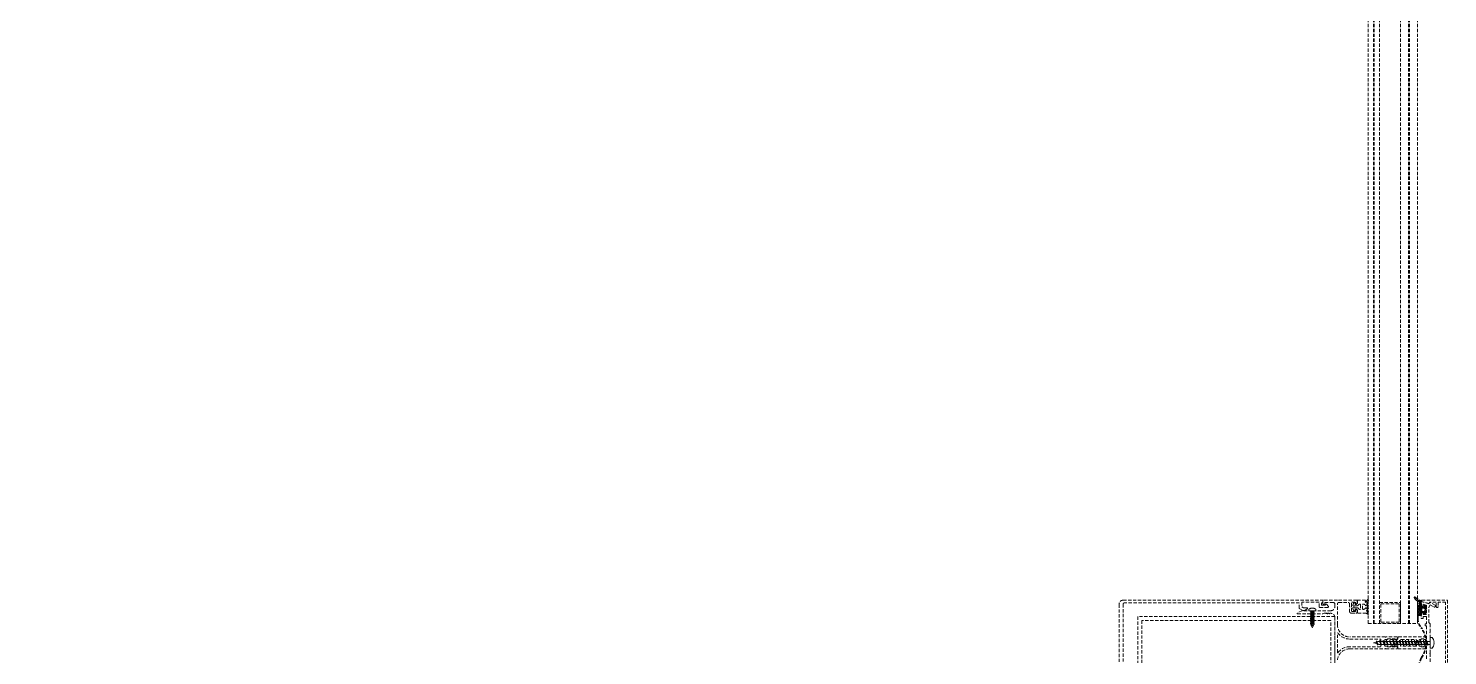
# Model space of a CAD drawing. Extents: x -1457 to 23780, y -2071 to 4205.
# Drawn here: x 16569.5 to 16677.5, y 2002.1 to 2049.8 of the extents above; entities that cross this region are included whole.
import ezdxf

# ---------------------------------------------------------------- set-up
doc = ezdxf.new("R2010")
doc.units = 0
doc.header["$MEASUREMENT"] = 0
doc.linetypes.add('HIDDEN', pattern=[0.375, 0.25, -0.125])
doc.layers.get('0').update_dxf_attribs({"color": 9, "lineweight": 9})
doc.layers.add('M-TEFRIS2-015', color=129, linetype='Continuous', lineweight=9)

# ---------------------------------------------------------------- blocks, each defined once
blk = doc.blocks.new('vid u')
at = {"lineweight": 5, "ltscale": 0.5}
for p, q in [((-18171.1, 6484.2), (-18170.1, 6484.5)), ((-18167.9, 6482.9), (-18171.1, 6484.2)), ((-18166.9, 6483.2), (-18171.1, 6484.2)), ((-18170.6, 6486.7), (-18169.6, 6487)), ((-18167.2, 6486), (-18170.6, 6486.7)), ((-18168.2, 6485.6), (-18170.6, 6486.7)), ((-18169.9, 6486.4), (-18170.1, 6485.9)), ((-18170.1, 6484.5), (-18170.1, 6485.8)), ((-18170.1, 6484.5), (-18166.9, 6483.2)), ((-18170.1, 6484.5), (-18166.9, 6483.2)), ((-18170.1, 6482), (-18170.1, 6483.8)), ((-18169, 6489), (-18169.6, 6487)), ((-18169.6, 6487), (-18167.2, 6486)), ((-18169, 6489), (-18168.5, 6486.6)), ((-18167.2, 6486), (-18168.2, 6485.6)), ((-18168.2, 6485.6), (-18167.9, 6485)), ((-18167.9, 6483.6), (-18167.9, 6484.9)), ((-18166.9, 6483.2), (-18167.9, 6482.9)), ((-18167.9, 6481.1), (-18167.9, 6482.9)), ((-18171.1, 6481.6), (-18170.1, 6482)), ((-18167.9, 6480.3), (-18171.1, 6481.6)), ((-18166.9, 6480.7), (-18171.1, 6481.6)), ((-18171.1, 6479.1), (-18170.1, 6479.4)), ((-18167.9, 6477.8), (-18171.1, 6479.1)), ((-18166.9, 6478.1), (-18171.1, 6479.1)), ((-18171.1, 6476.5), (-18170.1, 6476.9)), ((-18167.9, 6475.2), (-18171.1, 6476.5)), ((-18166.9, 6475.6), (-18171.1, 6476.5)), ((-18171.1, 6473.9), (-18170.1, 6474.3)), ((-18167.9, 6472.7), (-18171.1, 6473.9)), ((-18166.9, 6473), (-18171.1, 6473.9)), ((-18171.1, 6471.5), (-18170.1, 6471.9)), ((-18170.1, 6482), (-18166.9, 6480.7)), ((-18170.1, 6482), (-18166.9, 6480.7)), ((-18170.1, 6479.4), (-18170.1, 6481.2)), ((-18170.1, 6479.4), (-18166.9, 6478.1)), ((-18170.1, 6479.4), (-18166.9, 6478.1)), ((-18170.1, 6476.9), (-18170.1, 6478.7)), ((-18170.1, 6476.9), (-18166.9, 6475.6)), ((-18170.1, 6476.9), (-18166.9, 6475.6)), ((-18170.1, 6474.3), (-18170.1, 6476.1)), ((-18170.1, 6474.3), (-18166.9, 6473)), ((-18170.1, 6474.3), (-18166.9, 6473)), ((-18170.1, 6471.9), (-18170.1, 6473.5)), ((-18170.1, 6471.9), (-18166.9, 6470.6)), ((-18170.1, 6471.9), (-18166.9, 6470.6)), ((-18166.9, 6480.7), (-18167.9, 6480.3)), ((-18167.9, 6478.5), (-18167.9, 6480.3)), ((-18166.9, 6478.1), (-18167.9, 6477.8)), ((-18167.9, 6476), (-18167.9, 6477.8)), ((-18166.9, 6475.6), (-18167.9, 6475.2)), ((-18167.9, 6473.4), (-18167.9, 6475.2)), ((-18166.9, 6473), (-18167.9, 6472.7)), ((-18167.9, 6471), (-18167.9, 6472.7)), ((-18167.9, 6470.2), (-18171.1, 6471.5)), ((-18166.9, 6470.6), (-18171.1, 6471.5)), ((-18171.1, 6469.2), (-18170.1, 6469.6)), ((-18167.9, 6467.9), (-18171.1, 6469.2)), ((-18166.9, 6468.3), (-18171.1, 6469.2)), ((-18171.1, 6467), (-18170.1, 6467.3)), ((-18167.9, 6465.7), (-18171.1, 6467)), ((-18166.9, 6466.1), (-18171.1, 6467)), ((-18171.1, 6464.7), (-18170.1, 6465.1)), ((-18167.9, 6463.4), (-18171.1, 6464.7)), ((-18166.9, 6463.8), (-18171.1, 6464.7)), ((-18171.1, 6462.4), (-18170.1, 6462.8)), ((-18167.9, 6461.1), (-18171.1, 6462.4)), ((-18166.9, 6461.5), (-18171.1, 6462.4)), ((-18170.1, 6469.6), (-18170.1, 6471.1)), ((-18170.1, 6469.6), (-18166.9, 6468.3)), ((-18170.1, 6469.6), (-18166.9, 6468.3)), ((-18170.1, 6467.3), (-18170.1, 6468.9)), ((-18170.1, 6467.3), (-18166.9, 6466.1)), ((-18170.1, 6467.3), (-18166.9, 6466.1)), ((-18170.1, 6465.1), (-18170.1, 6466.6)), ((-18170.1, 6465.1), (-18166.9, 6463.8)), ((-18170.1, 6465.1), (-18166.9, 6463.8)), ((-18170.1, 6462.8), (-18170.1, 6464.4)), ((-18170.1, 6462.8), (-18166.9, 6461.5)), ((-18170.1, 6462.8), (-18166.9, 6461.5)), ((-18170.1, 6460.5), (-18170.1, 6462)), ((-18166.9, 6470.6), (-18167.9, 6470.2)), ((-18167.9, 6468.7), (-18167.9, 6470.2)), ((-18166.9, 6468.3), (-18167.9, 6467.9)), ((-18167.9, 6466.5), (-18167.9, 6467.9)), ((-18166.9, 6466.1), (-18167.9, 6465.7)), ((-18167.9, 6464.2), (-18167.9, 6465.7)), ((-18166.9, 6463.8), (-18167.9, 6463.4)), ((-18167.9, 6461.9), (-18167.9, 6463.4)), ((-18166.9, 6461.5), (-18167.9, 6461.1)), ((-18167.9, 6459.6), (-18167.9, 6461.1)), ((-18171.1, 6460.1), (-18170.1, 6460.5)), ((-18167.9, 6458.8), (-18171.1, 6460.1)), ((-18166.9, 6459.2), (-18171.1, 6460.1)), ((-18171.1, 6457.8), (-18170.1, 6458.2)), ((-18167.9, 6456.5), (-18171.1, 6457.8)), ((-18166.9, 6456.9), (-18171.1, 6457.8)), ((-18171.1, 6455.5), (-18170.1, 6455.9)), ((-18167.9, 6454.2), (-18171.1, 6455.5)), ((-18166.9, 6454.6), (-18171.1, 6455.5)), ((-18171.1, 6453.2), (-18170.1, 6453.6)), ((-18166.9, 6452.3), (-18171.1, 6453.2)), ((-18167.9, 6451.9), (-18171.1, 6453.2)), ((-18170.1, 6451.3), (-18171.1, 6450.9)), ((-18167.9, 6449.6), (-18171.1, 6450.9)), ((-18171.1, 6450.9), (-18166.9, 6450)), ((-18170.1, 6460.5), (-18166.9, 6459.2)), ((-18170.1, 6460.5), (-18166.9, 6459.2)), ((-18170.1, 6458.2), (-18170.1, 6459.7)), ((-18170.1, 6458.2), (-18166.9, 6456.9)), ((-18170.1, 6455.9), (-18170.1, 6457.4)), ((-18170.1, 6455.9), (-18166.9, 6454.6)), ((-18170.1, 6453.6), (-18170.1, 6455.1)), ((-18170.1, 6453.6), (-18166.9, 6452.3)), ((-18170.1, 6453.6), (-18166.9, 6452.3)), ((-18170.1, 6451.3), (-18170.1, 6452.8)), ((-18166.9, 6450), (-18170.1, 6451.3)), ((-18170.1, 6449), (-18170.1, 6450.5)), ((-18166.9, 6459.2), (-18167.9, 6458.8)), ((-18167.9, 6457.3), (-18167.9, 6458.8)), ((-18166.9, 6456.9), (-18167.9, 6456.5)), ((-18167.9, 6455), (-18167.9, 6456.5)), ((-18166.9, 6454.6), (-18167.9, 6454.2)), ((-18167.9, 6452.7), (-18167.9, 6454.2)), ((-18166.9, 6452.3), (-18167.9, 6451.9)), ((-18167.9, 6450.4), (-18167.9, 6451.9)), ((-18166.9, 6450), (-18167.9, 6449.6)), ((-18164.9, 6445.9), (-18173.1, 6445.9)), ((-18173.1, 6444.2), (-18173.1, 6445.9)), ((-18171.1, 6448.6), (-18170.1, 6449)), ((-18167.9, 6447.3), (-18171.1, 6448.6)), ((-18166.9, 6447.7), (-18171.1, 6448.6)), ((-18170.1, 6449), (-18166.9, 6447.7)), ((-18170.1, 6445.9), (-18170.1, 6448.2)), ((-18167.9, 6448.1), (-18167.9, 6449.6)), ((-18166.9, 6447.7), (-18167.9, 6447.3)), ((-18167.9, 6445.9), (-18167.9, 6447.3)), ((-18164.9, 6444.2), (-18164.9, 6445.9))]:
    blk.add_line(p, q, dxfattribs=at)
blk.add_lwpolyline([(-18169.6, 6442.8), (-18169.1, 6443.2), (-18168.9, 6443.2), (-18168.4, 6442.8)], dxfattribs=at)
for centre, radius, start, end in [((-18169.9, 6485.8), 0.2, 155.3251, 180), ((-18168.1, 6484.9), 0.2, 0, 19.1116), ((-18168.6, 6450.7), 7.89, 234.7573, 262.4905), ((-18169.5, 6450.7), 7.89, 277.5095, 305.2427)]:
    blk.add_arc(centre, radius, start, end, dxfattribs=at)

msp = doc.modelspace()

# ---------------------------------------------------------------- hatches: boundary and pattern name
at = {"layer": 'M-TEFRIS2-015', "linetype": 'HIDDEN', "lineweight": 0}
h = msp.add_hatch(dxfattribs=at)
h.set_pattern_fill('LINE', color=256, scale=0.666667, angle=585, style=0)
h.set_pattern_definition([(135, (16796.09187, 1949.01718), (-0.058925565, -0.058925565), [])])
edge = h.paths.add_edge_path()
edge.add_arc((16675.52, 2006.82), 0.625, -152.8, -112.6612)
edge.add_arc((16675.2, 2006.1), 0.162, 0.1027, 62.96, ccw=False)
edge.add_line((16675.36, 2006.1), (16675.36, 2006.02))
edge.add_line((16675.36, 2006.02), (16675.36, 2006.01))
edge.add_line((16675.36, 2006.01), (16675.36, 2006))
edge.add_line((16675.36, 2006), (16675.36, 2005.99))
edge.add_line((16675.36, 2005.99), (16675.36, 2005.99))
edge.add_line((16675.36, 2005.99), (16675.35, 2005.98))
edge.add_line((16675.35, 2005.98), (16675.35, 2005.97))
edge.add_line((16675.35, 2005.97), (16675.34, 2005.97))
edge.add_line((16675.34, 2005.97), (16675.34, 2005.96))
edge.add_line((16675.34, 2005.96), (16675.33, 2005.96))
edge.add_line((16675.33, 2005.96), (16675.31, 2005.96))
edge.add_line((16675.31, 2005.96), (16675.24, 2005.96))
edge.add_line((16675.24, 2005.96), (16675.23, 2005.96))
edge.add_line((16675.23, 2005.96), (16675.23, 2005.96))
edge.add_line((16675.23, 2005.96), (16675.23, 2005.96))
edge.add_line((16675.23, 2005.96), (16675.23, 2005.95))
edge.add_line((16675.23, 2005.95), (16675.22, 2005.95))
edge.add_line((16675.22, 2005.95), (16675.22, 2005.95))
edge.add_line((16675.22, 2005.95), (16675.22, 2005.95))
edge.add_line((16675.22, 2005.95), (16675.22, 2005.94))
edge.add_line((16675.22, 2005.94), (16675.22, 2005.94))
edge.add_line((16675.22, 2005.94), (16675.22, 2005.86))
edge.add_line((16675.22, 2005.86), (16675.22, 2005.86))
edge.add_line((16675.22, 2005.86), (16675.22, 2005.85))
edge.add_line((16675.22, 2005.85), (16675.22, 2005.85))
edge.add_line((16675.22, 2005.85), (16675.22, 2005.85))
edge.add_line((16675.22, 2005.85), (16675.22, 2005.84))
edge.add_line((16675.22, 2005.84), (16675.23, 2005.84))
edge.add_line((16675.23, 2005.84), (16675.23, 2005.84))
edge.add_line((16675.23, 2005.84), (16675.23, 2005.84))
edge.add_line((16675.23, 2005.84), (16675.24, 2005.84))
edge.add_line((16675.24, 2005.84), (16675.31, 2005.84))
edge.add_line((16675.31, 2005.84), (16675.32, 2005.84))
edge.add_line((16675.32, 2005.84), (16675.33, 2005.84))
edge.add_line((16675.33, 2005.84), (16675.34, 2005.83))
edge.add_line((16675.34, 2005.83), (16675.34, 2005.83))
edge.add_line((16675.34, 2005.83), (16675.35, 2005.82))
edge.add_line((16675.35, 2005.82), (16675.35, 2005.82))
edge.add_line((16675.35, 2005.82), (16675.36, 2005.81))
edge.add_line((16675.36, 2005.81), (16675.36, 2005.8))
edge.add_line((16675.36, 2005.8), (16675.36, 2005.79))
edge.add_line((16675.36, 2005.79), (16675.36, 2005.78))
edge.add_line((16675.36, 2005.78), (16675.36, 2005.77))
edge.add_line((16675.36, 2005.77), (16675.36, 2005.77))
edge.add_line((16675.36, 2005.77), (16675.35, 2005.76))
edge.add_line((16675.35, 2005.76), (16675.35, 2005.75))
edge.add_line((16675.35, 2005.75), (16675.34, 2005.75))
edge.add_line((16675.34, 2005.75), (16675.34, 2005.74))
edge.add_line((16675.34, 2005.74), (16675.33, 2005.74))
edge.add_line((16675.33, 2005.74), (16675.31, 2005.74))
edge.add_line((16675.31, 2005.74), (16675.24, 2005.74))
edge.add_line((16675.24, 2005.74), (16675.23, 2005.74))
edge.add_line((16675.23, 2005.74), (16675.23, 2005.74))
edge.add_line((16675.23, 2005.74), (16675.23, 2005.74))
edge.add_line((16675.23, 2005.74), (16675.23, 2005.73))
edge.add_line((16675.23, 2005.73), (16675.22, 2005.73))
edge.add_line((16675.22, 2005.73), (16675.22, 2005.73))
edge.add_line((16675.22, 2005.73), (16675.22, 2005.73))
edge.add_line((16675.22, 2005.73), (16675.22, 2005.72))
edge.add_line((16675.22, 2005.72), (16675.22, 2005.72))
edge.add_line((16675.22, 2005.72), (16675.22, 2005.64))
edge.add_line((16675.22, 2005.64), (16675.22, 2005.64))
edge.add_line((16675.22, 2005.64), (16675.22, 2005.63))
edge.add_line((16675.22, 2005.63), (16675.22, 2005.63))
edge.add_line((16675.22, 2005.63), (16675.22, 2005.63))
edge.add_line((16675.22, 2005.63), (16675.22, 2005.62))
edge.add_line((16675.22, 2005.62), (16675.23, 2005.62))
edge.add_line((16675.23, 2005.62), (16675.23, 2005.62))
edge.add_line((16675.23, 2005.62), (16675.23, 2005.62))
edge.add_line((16675.23, 2005.62), (16675.24, 2005.62))
edge.add_line((16675.24, 2005.62), (16675.31, 2005.62))
edge.add_line((16675.31, 2005.62), (16675.32, 2005.62))
edge.add_line((16675.32, 2005.62), (16675.33, 2005.62))
edge.add_line((16675.33, 2005.62), (16675.34, 2005.61))
edge.add_line((16675.34, 2005.61), (16675.34, 2005.61))
edge.add_line((16675.34, 2005.61), (16675.35, 2005.6))
edge.add_line((16675.35, 2005.6), (16675.35, 2005.6))
edge.add_line((16675.35, 2005.6), (16675.36, 2005.59))
edge.add_line((16675.36, 2005.59), (16675.36, 2005.58))
edge.add_line((16675.36, 2005.58), (16675.36, 2005.57))
edge.add_line((16675.36, 2005.57), (16675.36, 2005.56))
edge.add_line((16675.36, 2005.56), (16675.36, 2005.55))
edge.add_line((16675.36, 2005.55), (16675.36, 2005.55))
edge.add_line((16675.36, 2005.55), (16675.35, 2005.54))
edge.add_line((16675.35, 2005.54), (16675.35, 2005.53))
edge.add_line((16675.35, 2005.53), (16675.34, 2005.53))
edge.add_line((16675.34, 2005.53), (16675.34, 2005.52))
edge.add_line((16675.34, 2005.52), (16675.33, 2005.52))
edge.add_line((16675.33, 2005.52), (16675.31, 2005.52))
edge.add_line((16675.31, 2005.52), (16675.24, 2005.52))
edge.add_line((16675.24, 2005.52), (16675.23, 2005.52))
edge.add_line((16675.23, 2005.52), (16675.23, 2005.52))
edge.add_line((16675.23, 2005.52), (16675.23, 2005.52))
edge.add_line((16675.23, 2005.52), (16675.23, 2005.51))
edge.add_line((16675.23, 2005.51), (16675.22, 2005.51))
edge.add_line((16675.22, 2005.51), (16675.22, 2005.51))
edge.add_line((16675.22, 2005.51), (16675.22, 2005.51))
edge.add_line((16675.22, 2005.51), (16675.22, 2005.5))
edge.add_line((16675.22, 2005.5), (16675.22, 2005.5))
edge.add_line((16675.22, 2005.5), (16675.22, 2005.42))
edge.add_line((16675.22, 2005.42), (16675.22, 2005.42))
edge.add_line((16675.22, 2005.42), (16675.22, 2005.41))
edge.add_line((16675.22, 2005.41), (16675.22, 2005.41))
edge.add_line((16675.22, 2005.41), (16675.22, 2005.41))
edge.add_line((16675.22, 2005.41), (16675.22, 2005.4))
edge.add_line((16675.22, 2005.4), (16675.23, 2005.4))
edge.add_line((16675.23, 2005.4), (16675.23, 2005.4))
edge.add_line((16675.23, 2005.4), (16675.23, 2005.4))
edge.add_line((16675.23, 2005.4), (16675.24, 2005.4))
edge.add_line((16675.24, 2005.4), (16675.31, 2005.4))
edge.add_line((16675.31, 2005.4), (16675.32, 2005.4))
edge.add_line((16675.32, 2005.4), (16675.33, 2005.4))
edge.add_line((16675.33, 2005.4), (16675.34, 2005.39))
edge.add_line((16675.34, 2005.39), (16675.34, 2005.39))
edge.add_line((16675.34, 2005.39), (16675.35, 2005.38))
edge.add_line((16675.35, 2005.38), (16675.35, 2005.38))
edge.add_line((16675.35, 2005.38), (16675.36, 2005.37))
edge.add_line((16675.36, 2005.37), (16675.36, 2005.36))
edge.add_line((16675.36, 2005.36), (16675.36, 2005.35))
edge.add_line((16675.36, 2005.35), (16675.36, 2005.34))
edge.add_line((16675.36, 2005.34), (16675.36, 2005.33))
edge.add_line((16675.36, 2005.33), (16675.36, 2005.33))
edge.add_line((16675.36, 2005.33), (16675.35, 2005.32))
edge.add_line((16675.35, 2005.32), (16675.35, 2005.31))
edge.add_line((16675.35, 2005.31), (16675.34, 2005.31))
edge.add_line((16675.34, 2005.31), (16675.34, 2005.3))
edge.add_line((16675.34, 2005.3), (16675.33, 2005.3))
edge.add_line((16675.33, 2005.3), (16675.31, 2005.3))
edge.add_line((16675.31, 2005.3), (16675.24, 2005.3))
edge.add_line((16675.24, 2005.3), (16675.23, 2005.3))
edge.add_line((16675.23, 2005.3), (16675.23, 2005.3))
edge.add_line((16675.23, 2005.3), (16675.23, 2005.3))
edge.add_line((16675.23, 2005.3), (16675.23, 2005.29))
edge.add_line((16675.23, 2005.29), (16675.22, 2005.29))
edge.add_line((16675.22, 2005.29), (16675.22, 2005.29))
edge.add_line((16675.22, 2005.29), (16675.22, 2005.29))
edge.add_line((16675.22, 2005.29), (16675.22, 2005.28))
edge.add_line((16675.22, 2005.28), (16675.22, 2005.28))
edge.add_line((16675.22, 2005.28), (16675.22, 2005.2))
edge.add_line((16675.22, 2005.2), (16675.22, 2005.2))
edge.add_line((16675.22, 2005.2), (16675.22, 2005.19))
edge.add_line((16675.22, 2005.19), (16675.22, 2005.19))
edge.add_line((16675.22, 2005.19), (16675.22, 2005.19))
edge.add_line((16675.22, 2005.19), (16675.22, 2005.18))
edge.add_line((16675.22, 2005.18), (16675.23, 2005.18))
edge.add_line((16675.23, 2005.18), (16675.23, 2005.18))
edge.add_line((16675.23, 2005.18), (16675.23, 2005.18))
edge.add_line((16675.23, 2005.18), (16675.24, 2005.18))
edge.add_line((16675.24, 2005.18), (16675.49, 2005.18))
edge.add_arc((16675.49, 2005.21), 0.03, -90, 0)
edge.add_line((16675.52, 2005.21), (16675.52, 2005.39))
edge.add_line((16675.52, 2005.39), (16675.69, 2005.39))
edge.add_line((16675.69, 2005.39), (16675.71, 2005.32))
edge.add_arc((16675.76, 2005.33), 0.05, -165.4015, -57.9606)
edge.add_arc((16675.73, 2005.37), 0.1, -57.9606, -26.3878)
edge.add_arc((16675.23, 2005.62), 0.663, -26.3878, 26.3878)
edge.add_arc((16675.73, 2005.87), 0.1, 26.3878, 57.9606)
edge.add_arc((16675.76, 2005.92), 0.05, 57.9606, 165.4015)
edge.add_line((16675.71, 2005.93), (16675.69, 2005.85))
edge.add_line((16675.69, 2005.85), (16675.52, 2005.85))
edge.add_line((16675.52, 2005.85), (16675.52, 2006.27))
edge.add_arc((16675.47, 2006.27), 0.05, 0, 76.8402)
edge.add_arc((16675.62, 2007.07), 0.763, -141.3382, -100.8798, ccw=False)
edge.add_arc((16675.01, 2006.55), 0.0486, 63.0293, 195.4317)
edge = h.paths.add_edge_path(flags=16)
edge.add_arc((16675.72, 2005.72), 0.03, 10.824, 90)
edge.add_line((16675.72, 2005.75), (16675.55, 2005.75))
edge.add_arc((16675.55, 2005.72), 0.03, 90, 180)
edge.add_line((16675.52, 2005.72), (16675.52, 2005.52))
edge.add_arc((16675.55, 2005.52), 0.03, -180, -90)
edge.add_line((16675.55, 2005.49), (16675.72, 2005.49))
edge.add_arc((16675.72, 2005.52), 0.03, -90, -10.824)
edge.add_arc((16675.19, 2005.62), 0.562, -10.824, 10.824)

# ---------------------------------------------------------------- linework, layer by layer
for p, q in [((16671.45, 2004.57), (16671.45, 2207.89)), ((16671.85, 2004.57), (16671.85, 2207.89)), ((16671.92, 2004.57), (16671.92, 2207.89)), ((16672.32, 2004.57), (16672.32, 2207.89)), ((16673.92, 2004.57), (16673.92, 2207.89)), ((16674.52, 2004.57), (16674.52, 2207.89)), ((16674.6, 2004.57), (16674.6, 2207.89)), ((16675.2, 2004.57), (16675.2, 2207.89)), ((16666.93, 2005.66), (16666.93, 2005.55)), ((16667.48, 2005.55), (16666.93, 2005.55)), ((16667.35, 2005.5), (16667.06, 2005.55)), ((16667.06, 2005.54), (16667.06, 2005.55)), ((16667.06, 2005.54), (16667.35, 2005.49)), ((16667.09, 2005.52), (16667.06, 2005.54)), ((16667.06, 2005.45), (16667.09, 2005.47)), ((16667.09, 2005.43), (16667.06, 2005.45)), ((16667.06, 2005.45), (16667.06, 2005.45)), ((16667.35, 2005.41), (16667.06, 2005.45)), ((16667.06, 2005.45), (16667.35, 2005.4)), ((16667.06, 2005.36), (16667.09, 2005.38)), ((16667.06, 2005.35), (16667.06, 2005.36)), ((16667.35, 2005.31), (16667.06, 2005.36)), ((16667.09, 2005.33), (16667.06, 2005.35)), ((16667.06, 2005.35), (16667.35, 2005.3)), ((16667.06, 2005.26), (16667.09, 2005.28)), ((16667.06, 2005.25), (16667.06, 2005.26)), ((16667.35, 2005.21), (16667.06, 2005.26)), ((16667.09, 2005.23), (16667.06, 2005.25)), ((16667.06, 2005.25), (16667.35, 2005.21)), ((16667.09, 2005.47), (16667.09, 2005.52)), ((16667.32, 2005.47), (16667.09, 2005.52)), ((16667.09, 2005.47), (16667.32, 2005.43)), ((16667.09, 2005.38), (16667.09, 2005.43)), ((16667.32, 2005.38), (16667.09, 2005.43)), ((16667.09, 2005.38), (16667.32, 2005.33)), ((16667.32, 2005.28), (16667.09, 2005.33)), ((16667.09, 2005.28), (16667.09, 2005.33)), ((16667.09, 2005.28), (16667.09, 2005.09)), ((16667.09, 2005.28), (16667.32, 2005.23)), ((16667.32, 2005.19), (16667.09, 2005.23)), ((16667.09, 2005.18), (16667.09, 2005.23)), ((16667.19, 2005.55), (16667.32, 2005.52)), ((16667.32, 2005.52), (16667.32, 2005.55)), ((16667.32, 2005.52), (16667.35, 2005.5)), ((16667.32, 2005.52), (16667.35, 2005.5)), ((16667.35, 2005.49), (16667.32, 2005.47)), ((16667.32, 2005.43), (16667.32, 2005.47)), ((16667.32, 2005.43), (16667.35, 2005.41)), ((16667.32, 2005.43), (16667.35, 2005.41)), ((16667.35, 2005.4), (16667.32, 2005.38)), ((16667.32, 2005.38), (16667.32, 2005.33)), ((16667.32, 2005.33), (16667.35, 2005.31)), ((16667.32, 2005.33), (16667.35, 2005.31)), ((16667.32, 2005.14), (16667.32, 2005.33)), ((16667.35, 2005.3), (16667.32, 2005.28)), ((16667.32, 2005.28), (16667.32, 2005.23)), ((16667.32, 2005.28), (16667.32, 2005.23)), ((16667.32, 2005.23), (16667.35, 2005.21)), ((16667.32, 2005.23), (16667.35, 2005.21)), ((16667.35, 2005.5), (16667.35, 2005.49)), ((16667.35, 2005.41), (16667.35, 2005.4)), ((16667.35, 2005.31), (16667.35, 2005.3)), ((16667.48, 2005.66), (16667.48, 2005.55)), ((16667.06, 2005.16), (16667.09, 2005.18)), ((16667.06, 2005.16), (16667.06, 2005.16)), ((16667.09, 2005.14), (16667.06, 2005.16)), ((16667.06, 2005.16), (16667.35, 2005.11)), ((16667.35, 2005.12), (16667.06, 2005.16)), ((16667.06, 2005.07), (16667.09, 2005.09)), ((16667.06, 2005.07), (16667.06, 2005.06)), ((16667.35, 2005.02), (16667.06, 2005.07)), ((16667.09, 2005.04), (16667.06, 2005.06)), ((16667.06, 2005.06), (16667.35, 2005.01)), ((16667.06, 2004.97), (16667.09, 2004.99)), ((16667.35, 2004.92), (16667.06, 2004.97)), ((16667.06, 2004.96), (16667.06, 2004.97)), ((16667.06, 2004.96), (16667.35, 2004.92)), ((16667.09, 2004.94), (16667.06, 2004.96)), ((16667.06, 2004.88), (16667.09, 2004.9)), ((16667.06, 2004.88), (16667.06, 2004.87)), ((16667.35, 2004.83), (16667.06, 2004.88)), ((16667.09, 2004.85), (16667.06, 2004.87)), ((16667.06, 2004.87), (16667.35, 2004.82)), ((16667.06, 2004.78), (16667.09, 2004.8)), ((16667.35, 2004.73), (16667.06, 2004.78)), ((16667.06, 2004.78), (16667.06, 2004.77)), ((16667.06, 2004.77), (16667.35, 2004.72)), ((16667.09, 2004.75), (16667.06, 2004.77)), ((16667.06, 2004.68), (16667.09, 2004.7)), ((16667.35, 2004.63), (16667.06, 2004.68)), ((16667.06, 2004.68), (16667.06, 2004.67)), ((16667.06, 2004.67), (16667.35, 2004.63)), ((16667.09, 2004.65), (16667.06, 2004.67)), ((16667.06, 2004.59), (16667.09, 2004.61)), ((16667.35, 2004.54), (16667.06, 2004.59)), ((16667.06, 2004.58), (16667.06, 2004.59)), ((16667.06, 2004.58), (16667.35, 2004.53)), ((16667.09, 2004.56), (16667.06, 2004.58)), ((16667.09, 2005.18), (16667.32, 2005.14)), ((16667.32, 2005.09), (16667.09, 2005.14)), ((16667.09, 2005.09), (16667.32, 2005.04)), ((16667.09, 2004.99), (16667.09, 2005.04)), ((16667.32, 2004.99), (16667.09, 2005.04)), ((16667.09, 2004.99), (16667.32, 2004.94)), ((16667.32, 2004.9), (16667.09, 2004.94)), ((16667.09, 2004.9), (16667.09, 2004.94)), ((16667.09, 2004.9), (16667.32, 2004.85)), ((16667.09, 2004.85), (16667.09, 2004.8)), ((16667.32, 2004.8), (16667.09, 2004.85)), ((16667.09, 2004.8), (16667.32, 2004.75)), ((16667.32, 2004.7), (16667.09, 2004.75)), ((16667.09, 2004.7), (16667.09, 2004.75)), ((16667.09, 2004.7), (16667.32, 2004.65)), ((16667.32, 2004.61), (16667.09, 2004.65)), ((16667.09, 2004.61), (16667.09, 2004.65)), ((16667.32, 2004.51), (16667.09, 2004.56)), ((16667.09, 2004.54), (16667.09, 2004.56)), ((16667.11, 2004.5), (16667.09, 2004.54)), ((16667.09, 2004.49), (16667.11, 2004.5)), ((16667.16, 2004.47), (16667.09, 2004.49)), ((16667.09, 2004.48), (16667.09, 2004.49)), ((16667.12, 2004.46), (16667.09, 2004.48)), ((16667.09, 2004.48), (16667.18, 2004.46)), ((16667.11, 2004.5), (16667.27, 2004.41)), ((16667.27, 2004.41), (16667.12, 2004.46)), ((16667.2, 2004.28), (16667.12, 2004.46)), ((16667.18, 2004.46), (16667.16, 2004.47)), ((16667.21, 2004.27), (16667.2, 2004.28)), ((16667.22, 2004.28), (16667.21, 2004.27)), ((16667.31, 2004.51), (16667.22, 2004.28)), ((16667.32, 2004.51), (16667.31, 2004.51)), ((16667.35, 2005.21), (16667.32, 2005.19)), ((16667.32, 2005.19), (16667.32, 2005.14)), ((16667.32, 2005.19), (16667.32, 2005.14)), ((16667.32, 2005.14), (16667.35, 2005.12)), ((16667.32, 2005.14), (16667.35, 2005.12)), ((16667.35, 2005.11), (16667.32, 2005.09)), ((16667.32, 2005.09), (16667.32, 2005.04)), ((16667.32, 2005.09), (16667.32, 2005.04)), ((16667.32, 2005.04), (16667.35, 2005.02)), ((16667.32, 2005.04), (16667.35, 2005.02)), ((16667.35, 2005.01), (16667.32, 2004.99)), ((16667.32, 2004.99), (16667.32, 2004.94)), ((16667.32, 2004.94), (16667.35, 2004.92)), ((16667.32, 2004.94), (16667.35, 2004.92)), ((16667.35, 2004.92), (16667.32, 2004.9)), ((16667.32, 2004.85), (16667.32, 2004.9)), ((16667.32, 2004.85), (16667.35, 2004.83)), ((16667.32, 2004.85), (16667.35, 2004.83)), ((16667.35, 2004.82), (16667.32, 2004.8)), ((16667.32, 2004.8), (16667.32, 2004.75)), ((16667.32, 2004.75), (16667.35, 2004.73)), ((16667.32, 2004.75), (16667.35, 2004.73)), ((16667.35, 2004.72), (16667.32, 2004.7)), ((16667.32, 2004.7), (16667.32, 2004.65)), ((16667.32, 2004.65), (16667.35, 2004.63)), ((16667.32, 2004.65), (16667.35, 2004.63)), ((16667.35, 2004.63), (16667.32, 2004.61)), ((16667.32, 2004.61), (16667.32, 2004.56)), ((16667.32, 2004.56), (16667.35, 2004.54)), ((16667.35, 2004.53), (16667.32, 2004.51)), ((16667.35, 2005.21), (16667.35, 2005.21)), ((16667.35, 2005.12), (16667.35, 2005.11)), ((16667.35, 2005.02), (16667.35, 2005.01)), ((16667.35, 2004.92), (16667.35, 2004.92)), ((16667.35, 2004.83), (16667.35, 2004.82)), ((16667.35, 2004.73), (16667.35, 2004.72)), ((16667.35, 2004.63), (16667.35, 2004.63)), ((16667.35, 2004.54), (16667.35, 2004.53)), ((16671.45, 2004.57), (16675.2, 2004.57)), ((16673.32, 2003.23), (16673.32, 2003.28)), ((16673.71, 2003.18), (16673.37, 2003.18)), ((16673.42, 2003.38), (16673.47, 2003.38)), ((16673.47, 2003.38), (16673.47, 2003.33)), ((16673.47, 2003.33), (16673.61, 2003.33)), ((16673.71, 2003.43), (16673.71, 2003.5)), ((16673.71, 2003.02), (16673.71, 2003.18)), ((16673.76, 2003.55), (16675.85, 2003.55)), ((16673.91, 2002.9), (16673.91, 2003.3)), ((16673.96, 2003.35), (16675.09, 2003.35)), ((16675.14, 2003.3), (16675.14, 2002.9)), ((16675.34, 2003.32), (16675.34, 2002.88)), ((16675.42, 2003.35), (16675.37, 2003.35)), ((16675.5, 2003.41), (16675.46, 2003.36)), ((16675.67, 2003.41), (16675.5, 2003.41)), ((16675.7, 2003.35), (16675.7, 2003.38)), ((16675.78, 2003.35), (16675.7, 2003.35)), ((16675.89, 2003.44), (16675.82, 2003.36)), ((16675.9, 2003.5), (16675.9, 2003.47)), ((16673.32, 2002.92), (16673.32, 2002.97)), ((16673.37, 2003.02), (16673.71, 2003.02)), ((16673.47, 2002.82), (16673.42, 2002.82)), ((16673.61, 2002.87), (16673.47, 2002.87)), ((16673.47, 2002.87), (16673.47, 2002.82)), ((16673.71, 2002.7), (16673.71, 2002.77)), ((16675.85, 2002.65), (16673.76, 2002.65)), ((16675.09, 2002.85), (16673.96, 2002.85)), ((16675.37, 2002.85), (16675.42, 2002.85)), ((16675.46, 2002.84), (16675.5, 2002.79)), ((16675.5, 2002.79), (16675.67, 2002.79)), ((16675.7, 2002.82), (16675.7, 2002.85)), ((16675.7, 2002.85), (16675.78, 2002.85)), ((16675.72, 2002.85), (16675.7, 2002.83)), ((16675.82, 2002.84), (16675.89, 2002.76)), ((16675.9, 2002.73), (16675.9, 2002.7))]:
    msp.add_line(p, q, dxfattribs=at)
for points in [[(13074.5, 1250.48, -0.146575), (16650.5, 2301.36, -0.146575)], [(13074.5, 1209.1, -0.147553), (16652.5, 2266.71)], [(13055.87, 1124.03, -0.149972), (16650.5, 2206.09)], [(13124.69, 1100.45), (13117.7, 1111.05, -0.146397), (16605.5, 2161.14), (16605.5, 2148.44, 0.146396), (13124.69, 1100.45, 3.321415)], [(16671.49, 2158.03, 0.152192), (13054.42, 1065.28, 0.152192)], [(16652.5, 2000.15), (16652.5, 2006.05, -0.414214), (16652.8, 2006.35), (16667.98, 2006.35, -0.470043), (16668.01, 2006.32), (16668.01, 2006.25, -0.430327), (16667.91, 2006.15), (16667.91, 2005.98), (16668.19, 2005.98), (16668.22, 2006.04, -0.508142), (16668.27, 2006.05), (16668.42, 2005.88, -0.650971), (16668.39, 2005.8), (16667.76, 2005.8, -0.414214), (16667.71, 2005.85), (16667.71, 2006.2), (16666.41, 2006.2), (16666.41, 2005.84), (16666.53, 2005.77), (16666.8, 2005.77, -0.414214), (16666.83, 2005.74), (16666.83, 2005.7, -0.267949), (16666.81, 2005.68), (16666.63, 2005.57, -0.131652), (16666.62, 2005.57), (16666.49, 2005.57, -0.131652), (16666.47, 2005.57), (16666.22, 2005.72, -0.267949), (16666.21, 2005.74), (16666.21, 2006.15), (16652.9, 2006.15, 0.414214), (16652.8, 2006.05), (16652.8, 2000.15)], [(16669.11, 2001.7, -0.414214), (16670.06, 2002.65), (16672.74, 2002.65), (16672.77, 2002.68), (16672.8, 2002.65), (16673.66, 2002.65, 0.414214), (16673.71, 2002.7), (16673.71, 2002.73, 0.198912), (16673.69, 2002.76), (16673.62, 2002.84, 0.198912), (16673.58, 2002.85), (16673.51, 2002.85), (16673.51, 2002.82, -0.414214), (16673.48, 2002.79), (16673.31, 2002.79), (16673.26, 2002.84, 0.198912), (16673.22, 2002.85), (16673.15, 2002.85), (16673.15, 2002.82, -0.414214), (16673.12, 2002.79), (16672.95, 2002.79), (16672.9, 2002.84, 0.198912), (16672.86, 2002.85), (16672.74, 2002.85, -0.414214), (16672.71, 2002.88), (16672.71, 2003.1), (16672.71, 2003.32, -0.414214), (16672.74, 2003.35), (16672.86, 2003.35, 0.198912), (16672.9, 2003.36), (16672.95, 2003.41), (16673.12, 2003.41, -0.414214), (16673.15, 2003.38), (16673.15, 2003.35), (16673.22, 2003.35, 0.198912), (16673.26, 2003.36), (16673.31, 2003.41), (16673.48, 2003.41, -0.414214), (16673.51, 2003.38), (16673.51, 2003.35), (16673.58, 2003.35, 0.198912), (16673.62, 2003.36), (16673.69, 2003.44, 0.198912), (16673.71, 2003.47), (16673.71, 2003.5, 0.414214), (16673.66, 2003.55), (16672.8, 2003.55), (16672.77, 2003.52), (16672.74, 2003.55), (16670.06, 2003.55, -0.414214), (16669.11, 2004.5), (16669.11, 2006.07, -0.414214), (16669.21, 2006.17), (16669.93, 2006.17, -0.414214), (16670.03, 2006.07), (16670.03, 2005.51, 0.414214), (16670.19, 2005.35), (16670.51, 2005.35, 0.414214), (16670.61, 2005.45), (16670.61, 2005.55, 0.414214), (16670.51, 2005.65), (16670.49, 2005.65), (16670.49, 2005.5), (16670.19, 2005.5), (16670.19, 2005.82), (16670.16, 2005.85), (16670.19, 2005.88), (16670.19, 2006.2), (16670.49, 2006.2), (16670.49, 2006.05), (16670.51, 2006.05, 0.414214), (16670.61, 2006.15), (16670.61, 2006.32, 0.414214), (16670.58, 2006.35), (16669.11, 2006.35), (16668.04, 2006.35, 0.414214), (16668.01, 2006.32), (16668.01, 2006.1, 0.414214), (16668.11, 2006), (16668.13, 2006, 0.414214), (16668.16, 2006.03), (16668.16, 2006.17), (16668.81, 2006.17, -0.414214), (16668.91, 2006.07), (16668.91, 2005.85, -0.414214), (16668.61, 2005.55), (16667.24, 2005.55), (16667.21, 2005.52), (16667.18, 2005.55), (16666.39, 2005.55), (16666.05, 2005.36, 0.767327), (16666.07, 2005.3), (16668, 2005.3), (16668.11, 2005.35), (16668.23, 2005.35), (16668.25, 2005.32), (16668.26, 2005.35), (16668.33, 2005.35, 1), (16668.39, 2005.35), (16668.47, 2005.35, 1), (16668.53, 2005.35), (16668.61, 2005.35, -0.414214), (16668.91, 2005.05), (16668.91, 2003.1), (16668.91, 2001.15, -0.414214)], [(16675.2, 1999.85), (16675.25, 1999.85), (16675.25, 2000.65, -0.10228), (16675.52, 2001.94, 0.152313), (16675.88, 2003.1, 0.152313), (16675.52, 2004.26, -0.159108), (16675.25, 2004.94), (16675.25, 2006.12), (16675.2, 2006.12), (16675.2, 2004.94, 0.158967), (16675.48, 2004.23, -0.152054), (16675.83, 2003.1, -0.152944), (16675.48, 2001.97, 0.10266), (16675.2, 2000.65), (16675.2, 1999.85)], [(16676.18, 2001.66), (16676.18, 2002.27), (16676.15, 2002.3), (16676.18, 2002.33), (16676.18, 2003.1), (16676.18, 2003.87), (16676.15, 2003.9), (16676.18, 2003.93), (16676.18, 2004.54, 0.198912), (16676.17, 2004.56), (16676.08, 2004.65), (16676.08, 2005.81), (16676.18, 2006), (16676.46, 2005.84, 1), (16676.54, 2005.97), (16676.16, 2006.19, 0.414214), (16676.12, 2006.17), (16676.07, 2006.08), (16675.57, 2006.22, 0.493145), (16675.48, 2006.15), (16675.48, 2005.95, 0.414214), (16675.53, 2005.9), (16675.6, 2005.9, 0.414214), (16675.63, 2005.93), (16675.63, 2006.05), (16675.88, 2005.98), (16675.88, 2005.25), (16675.63, 2005.25), (16675.63, 2005.37, 0.414214), (16675.6, 2005.4), (16675.53, 2005.4, 0.414214), (16675.48, 2005.35), (16675.48, 2005, 0.414214), (16675.53, 2004.95), (16675.6, 2004.95, 0.414214), (16675.63, 2004.98), (16675.63, 2005.1), (16675.88, 2005.1), (16675.88, 2004.55), (16675.81, 2004.55, 0.414214), (16675.78, 2004.52), (16675.78, 2004.43, 0.414214), (16675.81, 2004.4), (16675.88, 2004.4), (16675.88, 2001.8)]]:
    msp.add_lwpolyline(points, format="xyb", dxfattribs=at)
for points in [[(16670.63, 2005.57, 0.414214), (16670.53, 2005.67), (16670.47, 2005.67), (16670.47, 2005.55), (16670.37, 2005.55, -0.333333), (16670.37, 2006.15), (16670.47, 2006.15), (16670.47, 2006.03), (16670.53, 2006.03, 0.414214), (16670.63, 2006.13), (16670.63, 2006.35), (16671.28, 2006.35), (16671.28, 2006.31, -0.307685), (16671.24, 2006.25, 1.128702), (16671.27, 2006.19, 0.201212), (16671.38, 2006.35, -0.978531), (16671.48, 2006.35, -0.1613), (16671.36, 2006.14, 0.307572), (16671.36, 2006.12), (16671.47, 2005.93, -0.8391), (16671.45, 2005.91), (16671.36, 2005.99, 0.8391), (16671.33, 2005.97), (16671.47, 2005.71, -0.8391), (16671.45, 2005.69), (16671.36, 2005.77, 0.8391), (16671.33, 2005.75), (16671.47, 2005.49, -0.8391), (16671.45, 2005.47), (16671.36, 2005.55, 0.8391), (16671.33, 2005.53), (16671.47, 2005.27, -0.8391), (16671.45, 2005.25), (16671.36, 2005.33, 0.176327), (16671.3, 2005.35), (16670.63, 2005.35)], [(16674.96, 2006.54, 0.176952), (16675.28, 2006.25, -0.281357), (16675.36, 2006.1), (16675.36, 2006.02), (16675.36, 2006.01), (16675.36, 2006), (16675.36, 2005.99), (16675.36, 2005.99), (16675.35, 2005.98), (16675.35, 2005.97), (16675.34, 2005.97), (16675.34, 2005.96), (16675.33, 2005.96), (16675.31, 2005.96), (16675.24, 2005.96), (16675.23, 2005.96), (16675.23, 2005.96), (16675.23, 2005.96), (16675.23, 2005.95), (16675.22, 2005.95), (16675.22, 2005.95), (16675.22, 2005.95), (16675.22, 2005.94), (16675.22, 2005.94), (16675.22, 2005.86), (16675.22, 2005.86), (16675.22, 2005.85), (16675.22, 2005.85), (16675.22, 2005.85), (16675.22, 2005.84), (16675.23, 2005.84), (16675.23, 2005.84), (16675.23, 2005.84), (16675.24, 2005.84), (16675.31, 2005.84), (16675.32, 2005.84), (16675.33, 2005.84), (16675.34, 2005.83), (16675.34, 2005.83), (16675.35, 2005.82), (16675.35, 2005.82), (16675.36, 2005.81), (16675.36, 2005.8), (16675.36, 2005.79), (16675.36, 2005.78), (16675.36, 2005.77), (16675.36, 2005.77), (16675.35, 2005.76), (16675.35, 2005.75), (16675.34, 2005.75), (16675.34, 2005.74), (16675.33, 2005.74), (16675.31, 2005.74), (16675.24, 2005.74), (16675.23, 2005.74), (16675.23, 2005.74), (16675.23, 2005.74), (16675.23, 2005.73), (16675.22, 2005.73), (16675.22, 2005.73), (16675.22, 2005.73), (16675.22, 2005.72), (16675.22, 2005.72), (16675.22, 2005.64), (16675.22, 2005.64), (16675.22, 2005.63), (16675.22, 2005.63), (16675.22, 2005.63), (16675.22, 2005.62), (16675.23, 2005.62), (16675.23, 2005.62), (16675.23, 2005.62), (16675.24, 2005.62), (16675.31, 2005.62), (16675.32, 2005.62), (16675.33, 2005.62), (16675.34, 2005.61), (16675.34, 2005.61), (16675.35, 2005.6), (16675.35, 2005.6), (16675.36, 2005.59), (16675.36, 2005.58), (16675.36, 2005.57), (16675.36, 2005.56), (16675.36, 2005.55), (16675.36, 2005.55), (16675.35, 2005.54), (16675.35, 2005.53), (16675.34, 2005.53), (16675.34, 2005.52), (16675.33, 2005.52), (16675.31, 2005.52), (16675.24, 2005.52), (16675.23, 2005.52), (16675.23, 2005.52), (16675.23, 2005.52), (16675.23, 2005.51), (16675.22, 2005.51), (16675.22, 2005.51), (16675.22, 2005.51), (16675.22, 2005.5), (16675.22, 2005.5), (16675.22, 2005.42), (16675.22, 2005.42), (16675.22, 2005.41), (16675.22, 2005.41), (16675.22, 2005.41), (16675.22, 2005.4), (16675.23, 2005.4), (16675.23, 2005.4), (16675.23, 2005.4), (16675.24, 2005.4), (16675.31, 2005.4), (16675.32, 2005.4), (16675.33, 2005.4), (16675.34, 2005.39), (16675.34, 2005.39), (16675.35, 2005.38), (16675.35, 2005.38), (16675.36, 2005.37), (16675.36, 2005.36), (16675.36, 2005.35), (16675.36, 2005.34), (16675.36, 2005.33), (16675.36, 2005.33), (16675.35, 2005.32), (16675.35, 2005.31), (16675.34, 2005.31), (16675.34, 2005.3), (16675.33, 2005.3), (16675.31, 2005.3), (16675.24, 2005.3), (16675.23, 2005.3), (16675.23, 2005.3), (16675.23, 2005.3), (16675.23, 2005.29), (16675.22, 2005.29), (16675.22, 2005.29), (16675.22, 2005.29), (16675.22, 2005.28), (16675.22, 2005.28), (16675.22, 2005.2), (16675.22, 2005.2), (16675.22, 2005.19), (16675.22, 2005.19), (16675.22, 2005.19), (16675.22, 2005.18), (16675.23, 2005.18), (16675.23, 2005.18), (16675.23, 2005.18), (16675.24, 2005.18), (16675.49, 2005.18, 0.414214), (16675.52, 2005.21), (16675.52, 2005.39), (16675.69, 2005.39), (16675.71, 2005.32, 0.506456), (16675.78, 2005.29, 0.13864), (16675.82, 2005.33, 0.234436), (16675.82, 2005.92, 0.13864), (16675.78, 2005.96, 0.506456), (16675.71, 2005.93), (16675.69, 2005.85), (16675.52, 2005.85), (16675.52, 2006.27, 0.348434), (16675.48, 2006.32, -0.17839), (16675.03, 2006.59, 0.651907)], [(16677.35, 2006.2), (16676.78, 2006.2), (16676.78, 2005.87, -1), (16676.63, 2005.87), (16676.63, 2006.2), (16676.15, 2006.2), (16676.1, 2006.11, -0.339454), (16676.07, 2006.1), (16675.54, 2006.24, -0.876976), (16675.55, 2006.35), (16677.5, 2006.35), (16677.5, 1999.85), (16675.55, 1999.85, -0.876976), (16675.54, 1999.96), (16676.07, 2000.1, -0.339454), (16676.1, 2000.08), (16676.15, 2000), (16676.63, 2000), (16676.63, 2000.32, -1), (16676.78, 2000.32), (16676.78, 2000), (16677.35, 2000)], [(16670.63, 2005.77), (16670.4, 2005.77, -0.375047), (16670.37, 2005.8, -0.067879), (16670.37, 2005.9, -0.375047), (16670.4, 2005.93), (16670.63, 2005.93, 0.298217), (16670.72, 2005.99, -0.298217), (16670.81, 2006.05), (16670.84, 2006.05, -0.414214), (16670.87, 2006.02), (16670.87, 2005.68, -0.414214), (16670.84, 2005.65), (16670.81, 2005.65, -0.298217), (16670.72, 2005.71, 0.298217)], [(16671.05, 2006.05), (16671.08, 2006.05, -1), (16671.08, 2005.65), (16671.05, 2005.65, -0.414214), (16671.02, 2005.68), (16671.02, 2006.02, -0.414214)], [(16675.77, 2005.73, 0.359904), (16675.74, 2005.75), (16675.57, 2005.75, 0.414214), (16675.54, 2005.72), (16675.54, 2005.52, 0.414214), (16675.57, 2005.49), (16675.74, 2005.49, 0.359904), (16675.77, 2005.52, 0.094739)], [(16675.77, 2005.73, 0.359904), (16675.74, 2005.75), (16675.57, 2005.75, 0.414214), (16675.54, 2005.72), (16675.54, 2005.52, 0.414214), (16675.57, 2005.49), (16675.74, 2005.49, 0.359904), (16675.77, 2005.52, 0.094739)], [(16672.41, 2002.84, -0.414214), (16672.38, 2002.81), (16670.06, 2002.81, 0.239182), (16669.16, 2002.36, -0.725247), (16669.11, 2002.37), (16669.11, 2003.1), (16669.11, 2003.83, -0.725247), (16669.16, 2003.84, 0.239182), (16670.06, 2003.39), (16672.38, 2003.39, -0.414214), (16672.41, 2003.36), (16672.41, 2003.1)]]:
    msp.add_lwpolyline(points, format="xyb", close=True, dxfattribs=at)
for points in [[(16667.17, 2005.75), (16667.2, 2005.73), (16667.21, 2005.73), (16667.24, 2005.75)], [(16667.09, 2004.61), (16667.32, 2004.56)]]:
    msp.add_lwpolyline(points, dxfattribs=at)
for points in [[(16673.92, 2004.57), (16672.32, 2004.57), (16672.32, 2006.17), (16673.92, 2006.17)], [(16673.82, 2004.67), (16672.42, 2004.67), (16672.42, 2006.07), (16673.82, 2006.07)], [(16653.91, 2005.1), (16653.91, 2001.1), (16668.91, 2001.1), (16668.91, 2005.1)], [(16654.21, 2004.8), (16654.21, 2001.4), (16668.61, 2001.4), (16668.61, 2004.8)]]:
    msp.add_lwpolyline(points, close=True, dxfattribs=at)
for centre, radius, start, end in [((16616.87, -4193.95), 6467.02, 89.702043, 123.213414), ((16667.23, 2005.23), 0.521, 97.5095, 125.2427), ((16667.18, 2005.23), 0.521, 54.7573, 82.4905), ((16673.42, 2003.28), 0.1, 90, 180), ((16673.37, 2003.23), 0.05, 180, 270), ((16673.61, 2003.43), 0.1, 270, 0), ((16673.76, 2003.5), 0.05, 90, 180), ((16673.96, 2003.3), 0.05, 90, 180), ((16675.09, 2003.3), 0.05, 0, 90), ((16675.37, 2003.32), 0.03, 90, 180), ((16675.42, 2003.4), 0.05, 270, 315), ((16675.67, 2003.38), 0.03, 0, 90), ((16675.78, 2003.4), 0.05, 270, 315), ((16675.85, 2003.5), 0.05, 0, 90), ((16675.85, 2003.47), 0.05, 315, 0), ((16673.37, 2002.97), 0.05, 90, 180), ((16673.42, 2002.92), 0.1, 180, 270), ((16673.61, 2002.77), 0.1, 0, 90), ((16673.76, 2002.7), 0.05, 180, 270), ((16673.96, 2002.9), 0.05, 180, 270), ((16675.09, 2002.9), 0.05, 270, 0), ((16675.37, 2002.88), 0.03, 180, 270), ((16675.42, 2002.8), 0.05, 45, 90), ((16675.67, 2002.82), 0.03, 270, 0), ((16675.78, 2002.8), 0.05, 45, 90), ((16675.85, 2002.7), 0.05, 270, 0), ((16675.85, 2002.73), 0.05, 0, 45)]:
    msp.add_arc(centre, radius, start, end, dxfattribs=at)

# ---------------------------------------------------------------- block references
at = {"layer": 'M-TEFRIS2-015', "linetype": 'HIDDEN', "lineweight": 0, "extrusion": (0, 0, -1), "xscale": 0.0999999999985448, "yscale": 0.0999999999985448, "zscale": -0.0999999999985448, "rotation": 270}
msp.add_blockref('vid u', (-17320.76, 186.2), dxfattribs=at)

doc.saveas('drawing.dxf')
